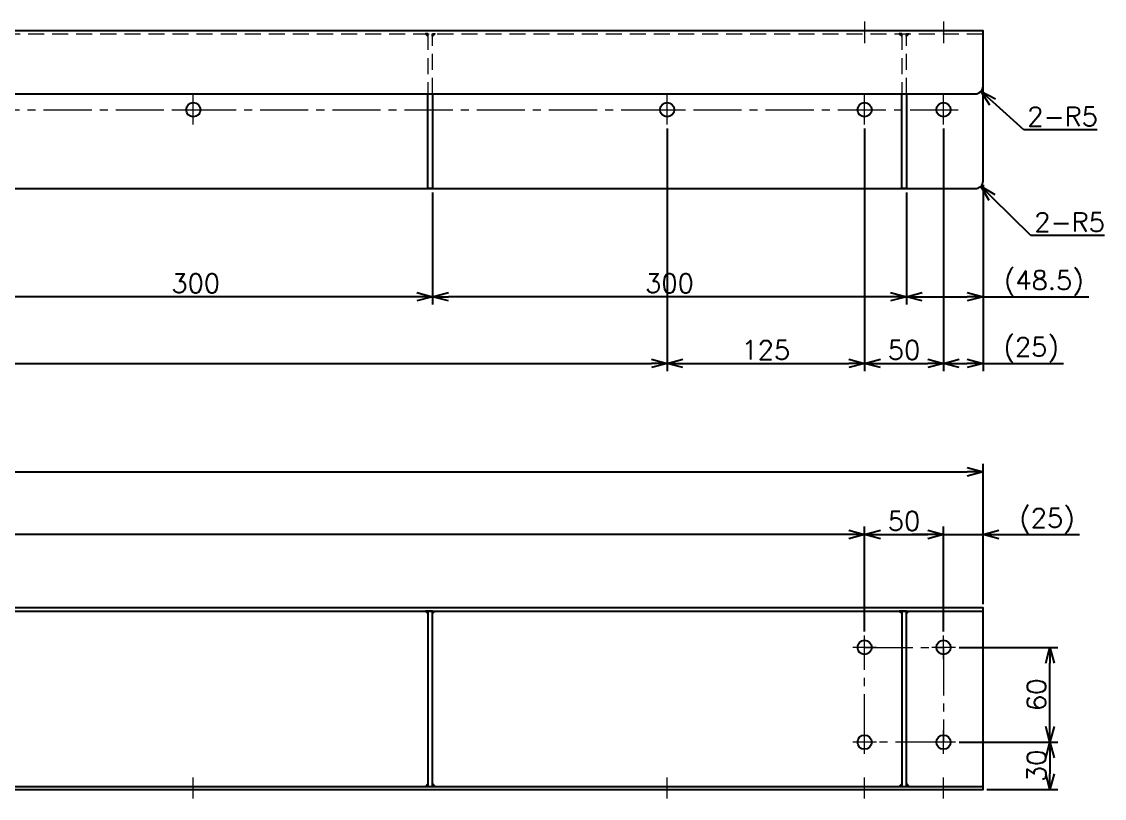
# Model space of a CAD drawing. Header units: millimetres. Extents: x 0 to 3313, y -19 to 2332.
# Drawn here: x 2074 to 2759, y 530 to 1022 of the extents above; entities that cross this region are included whole.
import ezdxf

# ---------------------------------------------------------------- set-up
doc = ezdxf.new("R2010")
doc.units = ezdxf.units.MM
doc.header["$LTSCALE"] = 1.6
doc.header["$PDMODE"] = 99
doc.header["$PDSIZE"] = 1
doc.linetypes.add('CENTER2', pattern=[28.575000000000003, 19.05, -3.175, 3.175, -3.175])
doc.linetypes.add('HIDDEN', pattern=[9.524999999999999, 6.35, -3.175])
for name, color, linetype, lineweight in [('04_HIDDEN', 2, 'HIDDEN', 13), ('05_CENTER', 4, 'CENTER2', 13), ('08_DIM', 3, 'Continuous', 13)]:
    doc.layers.add(name, color=color, linetype=linetype, lineweight=lineweight)
doc.styles.add('KSS_TXT', font='txt.shx', dxfattribs={"bigfont": 'extfont2.shx'})
doc.dimstyles.new('KSS_DIM', dxfattribs={"dimscale": 4, "dimtxt": 3, "dimasz": 2.5, "dimexe": 1.25, "dimexo": 0.625, "dimtad": 1, "dimdsep": 46, "dimtxsty": 'KSS_TXT', "dimblk": 'OPEN30', "dimcen": 0, "dimazin": 2, "dimtfac": 0.75, "dimtmove": 0, "dimatfit": 3, "dimldrblk": 'OPEN30', "dimfxl": 1.25, "dimtolj": 1, "dimarcsym": 0})
doc.dimstyles.new('KSS_DIM$4', dxfattribs={"dimscale": 4, "dimtxt": 3, "dimasz": 2.5, "dimexe": 1.25, "dimexo": 0.625, "dimtad": 1, "dimtih": 1, "dimtoh": 1, "dimdsep": 46, "dimtxsty": 'KSS_TXT', "dimblk": 'OPEN30', "dimcen": 0, "dimse1": 1, "dimazin": 2, "dimtfac": 0.75, "dimtofl": 0, "dimtmove": 0, "dimatfit": 3, "dimldrblk": 'OPEN30', "dimfxl": 1.25, "dimtolj": 1, "dimarcsym": 0})

# ---------------------------------------------------------------- blocks, each defined once
blk = doc.blocks.new('_Open30')
at = {"color": 0, "linetype": 'ByBlock', "lineweight": -2}
for p, q in [((-1, 0.26794919), (0, 0)), ((0, 0), (-1, -0.26794919)), ((0, 0), (-1, 0))]:
    blk.add_line(p, q, dxfattribs=at)
blk = doc.blocks.new('*D116')
at = {"layer": '08_DIM', "color": 0, "lineweight": -2, "transparency": 16777216}
for p, q in [((782.3458569619579, 653.0301043687605), (782.3458569619579, 741.72745222498)), ((2682.345856961958, 653.0301043687623), (2682.345856961958, 741.72745222498)), ((792.3458569619579, 736.72745222498), (2672.345856961958, 736.72745222498))]:
    blk.add_line(p, q, dxfattribs=at)
at = {"layer": 'Defpoints', "color": 0, "transparency": 16777216}
for p in [(2682.345856961958, 736.72745222498), (782.3458569619579, 650.5301043687605), (2682.345856961958, 650.5301043687623)]:
    blk.add_point(p, dxfattribs=at)
at = {"layer": '08_DIM', "color": 0, "lineweight": -2, "transparency": 16777216, "xscale": 10, "yscale": 10, "zscale": 10, "rotation": 180}
blk.add_blockref('_Open30', (782.3458569619579, 736.72745222498), dxfattribs=at)
at = {"layer": '08_DIM', "color": 0, "lineweight": -2, "transparency": 16777216, "xscale": 10, "yscale": 10, "zscale": 10}
blk.add_blockref('_Open30', (2682.345856961958, 736.72745222498), dxfattribs=at)
at = {"layer": '08_DIM', "color": 0, "transparency": 16777216, "insert": (1732.345856961958, 745.22745222498), "char_height": 12, "attachment_point": 5, "style": 'KSS_TXT'}
blk.add_mtext('\\A1;1900', dxfattribs=at)
blk = doc.blocks.new('*D124')
at = {"layer": '08_DIM', "color": 0, "lineweight": -2, "transparency": 16777216}
for p, q in [((2682.345856961958, 918.6419399294382), (2682.345856961958, 842.6928843516635)), ((2633.84585696318, 913.6419399294364), (2633.84585696318, 842.6928843516635)), ((2643.84585696318, 847.6928843516635), (2672.345856961958, 847.6928843516635)), ((2682.345856961958, 847.6928843516635), (2749.345856961958, 847.6928843516635))]:
    blk.add_line(p, q, dxfattribs=at)
at = {"layer": 'Defpoints', "color": 0, "transparency": 16777216}
for p in [(2682.345856961958, 921.1419399294382), (2633.84585696318, 916.1419399294364), (2682.345856961958, 847.6928843516635)]:
    blk.add_point(p, dxfattribs=at)
at = {"layer": '08_DIM', "color": 0, "lineweight": -2, "transparency": 16777216, "xscale": 10, "yscale": 10, "zscale": 10, "rotation": 180}
blk.add_blockref('_Open30', (2633.84585696318, 847.6928843516635), dxfattribs=at)
at = {"layer": '08_DIM', "color": 0, "lineweight": -2, "transparency": 16777216, "xscale": 10, "yscale": 10, "zscale": 10}
blk.add_blockref('_Open30', (2682.345856961958, 847.6928843516635), dxfattribs=at)
at = {"layer": '08_DIM', "color": 0, "transparency": 16777216, "insert": (2720.845856961958, 856.1928843516635), "char_height": 12, "attachment_point": 5, "style": 'KSS_TXT'}
blk.add_mtext('\\A1;(48.5)', dxfattribs=at)
blk = doc.blocks.new('*D125')
at = {"layer": '08_DIM', "color": 0, "lineweight": -2, "transparency": 16777216}
for p, q in [((2333.845856965017, 913.6419399294364), (2333.845856965017, 842.6928843516635)), ((2633.84585696318, 913.6419399294364), (2633.84585696318, 842.6928843516635)), ((2623.84585696318, 847.6928843516635), (2343.845856965017, 847.6928843516635))]:
    blk.add_line(p, q, dxfattribs=at)
at = {"layer": 'Defpoints', "color": 0, "transparency": 16777216}
for p in [(2333.845856965017, 916.1419399294364), (2633.84585696318, 916.1419399294364), (2333.845856965017, 847.6928843516635)]:
    blk.add_point(p, dxfattribs=at)
at = {"layer": '08_DIM', "color": 0, "lineweight": -2, "transparency": 16777216, "xscale": 10, "yscale": 10, "zscale": 10, "rotation": 180}
blk.add_blockref('_Open30', (2333.845856965017, 847.6928843516635), dxfattribs=at)
at = {"layer": '08_DIM', "color": 0, "lineweight": -2, "transparency": 16777216, "xscale": 10, "yscale": 10, "zscale": 10}
blk.add_blockref('_Open30', (2633.84585696318, 847.6928843516635), dxfattribs=at)
at = {"layer": '08_DIM', "color": 0, "transparency": 16777216, "insert": (2483.845856964099, 856.1928843516635), "char_height": 12, "attachment_point": 5, "style": 'KSS_TXT'}
blk.add_mtext('\\A1;300', dxfattribs=at)
blk = doc.blocks.new('*D126')
at = {"layer": '08_DIM', "color": 0, "lineweight": -2, "transparency": 16777216}
for p, q in [((2033.845856965017, 913.6419399294364), (2033.845856965017, 842.6928843516635)), ((2333.845856965017, 913.6419399294364), (2333.845856965017, 842.6928843516635)), ((2323.845856965017, 847.6928843516635), (2043.845856965017, 847.6928843516635))]:
    blk.add_line(p, q, dxfattribs=at)
at = {"layer": 'Defpoints', "color": 0, "transparency": 16777216}
for p in [(2033.845856965017, 916.1419399294364), (2333.845856965017, 916.1419399294364), (2033.845856965017, 847.6928843516635)]:
    blk.add_point(p, dxfattribs=at)
at = {"layer": '08_DIM', "color": 0, "lineweight": -2, "transparency": 16777216, "xscale": 10, "yscale": 10, "zscale": 10, "rotation": 180}
blk.add_blockref('_Open30', (2033.845856965017, 847.6928843516635), dxfattribs=at)
at = {"layer": '08_DIM', "color": 0, "lineweight": -2, "transparency": 16777216, "xscale": 10, "yscale": 10, "zscale": 10}
blk.add_blockref('_Open30', (2333.845856965017, 847.6928843516635), dxfattribs=at)
at = {"layer": '08_DIM', "color": 0, "transparency": 16777216, "insert": (2183.845856965017, 856.1928843516635), "char_height": 12, "attachment_point": 5, "style": 'KSS_TXT'}
blk.add_mtext('\\A1;300', dxfattribs=at)
blk = doc.blocks.new('*D128')
at = {"layer": '08_DIM', "color": 0, "lineweight": -2, "transparency": 16777216}
for p, q in [((2607.345856956566, 635.516051062229), (2607.345856956566, 702.0582656831684)), ((2657.345856956566, 635.5160510622427), (2657.345856956566, 702.0582656831684)), ((2617.345856956566, 697.0582656831684), (2647.345856956566, 697.0582656831684))]:
    blk.add_line(p, q, dxfattribs=at)
at = {"layer": 'Defpoints', "color": 0, "transparency": 16777216}
for p in [(2657.345856956566, 697.0582656831684), (2607.345856956566, 633.016051062229), (2657.345856956566, 633.0160510622427)]:
    blk.add_point(p, dxfattribs=at)
at = {"layer": '08_DIM', "color": 0, "lineweight": -2, "transparency": 16777216, "xscale": 10, "yscale": 10, "zscale": 10, "rotation": 180}
blk.add_blockref('_Open30', (2607.345856956566, 697.0582656831684), dxfattribs=at)
at = {"layer": '08_DIM', "color": 0, "lineweight": -2, "transparency": 16777216, "xscale": 10, "yscale": 10, "zscale": 10}
blk.add_blockref('_Open30', (2657.345856956566, 697.0582656831684), dxfattribs=at)
at = {"layer": '08_DIM', "color": 0, "transparency": 16777216, "insert": (2632.345856956566, 705.5582656831684), "char_height": 12, "attachment_point": 5, "style": 'KSS_TXT'}
blk.add_mtext('\\A1;50', dxfattribs=at)
blk = doc.blocks.new('*D129')
at = {"layer": '08_DIM', "color": 0, "lineweight": -2, "transparency": 16777216}
for p, q in [((2657.345856956566, 635.5160510622427), (2657.345856956566, 702.0582656831684)), ((2682.345856955344, 653.0301043687605), (2682.345856955344, 702.0582656831684)), ((2647.345856956566, 697.0582656831684), (2637.345856956566, 697.0582656831684)), ((2657.345856956566, 697.0582656831684), (2682.345856955344, 697.0582656831684)), ((2692.345856955344, 697.0582656831684), (2743.345856955344, 697.0582656831684))]:
    blk.add_line(p, q, dxfattribs=at)
at = {"layer": 'Defpoints', "color": 0, "transparency": 16777216}
for p in [(2682.345856955344, 697.0582656831684), (2682.345856955344, 650.5301043687605), (2657.345856956566, 633.0160510622427)]:
    blk.add_point(p, dxfattribs=at)
at = {"layer": '08_DIM', "color": 0, "lineweight": -2, "transparency": 16777216, "xscale": 10, "yscale": 10, "zscale": 10}
blk.add_blockref('_Open30', (2657.345856956566, 697.0582656831684), dxfattribs=at)
at = {"layer": '08_DIM', "color": 0, "lineweight": -2, "transparency": 16777216, "xscale": 10, "yscale": 10, "zscale": 10, "rotation": 180}
blk.add_blockref('_Open30', (2682.345856955344, 697.0582656831684), dxfattribs=at)
at = {"layer": '08_DIM', "color": 0, "transparency": 16777216, "insert": (2722.845856955344, 705.5582656831684), "char_height": 12, "attachment_point": 5, "style": 'KSS_TXT'}
blk.add_mtext('\\A1;(25)', dxfattribs=at)
blk = doc.blocks.new('*D130')
at = {"layer": '08_DIM', "color": 0, "lineweight": -2, "transparency": 16777216}
for p, q in [((2667.331803653164, 565.5301043678719), (2729.709839593132, 565.5301043678719)), ((2724.709839593132, 555.5301043678719), (2724.709839593132, 545.5301043724021)), ((2684.845856955344, 535.5301043724021), (2729.709839593132, 535.5301043724021))]:
    blk.add_line(p, q, dxfattribs=at)
at = {"layer": 'Defpoints', "color": 0, "transparency": 16777216}
for p in [(2664.831803653164, 565.5301043678719), (2682.345856955344, 535.5301043724021), (2724.709839593132, 535.5301043724021)]:
    blk.add_point(p, dxfattribs=at)
at = {"layer": '08_DIM', "color": 0, "lineweight": -2, "transparency": 16777216, "xscale": 10, "yscale": 10, "zscale": 10}
for p, rotation in [((2724.709839593132, 565.5301043678719), 90), ((2724.709839593132, 535.5301043724021), 270)]:
    blk.add_blockref('_Open30', p, dxfattribs=dict(at, rotation=rotation))
at = {"layer": '08_DIM', "color": 0, "transparency": 16777216, "insert": (2716.209839593132, 550.5301043701375), "char_height": 12, "attachment_point": 5, "rotation": 90, "style": 'KSS_TXT'}
blk.add_mtext('\\A1;30', dxfattribs=at)
blk = doc.blocks.new('*D131')
at = {"layer": '08_DIM', "color": 0, "lineweight": -2, "transparency": 16777216}
for p, q in [((2667.331803653164, 625.5301043656464), (2729.709839593132, 625.5301043656464)), ((2724.709839593132, 575.5301043678719), (2724.709839593132, 615.5301043656464)), ((2667.331803653164, 565.5301043678719), (2729.709839593132, 565.5301043678719))]:
    blk.add_line(p, q, dxfattribs=at)
at = {"layer": 'Defpoints', "color": 0, "transparency": 16777216}
for p in [(2664.831803653164, 625.5301043656464), (2724.709839593132, 625.5301043656464), (2664.831803653164, 565.5301043678719)]:
    blk.add_point(p, dxfattribs=at)
at = {"layer": '08_DIM', "color": 0, "lineweight": -2, "transparency": 16777216, "xscale": 10, "yscale": 10, "zscale": 10}
for p, rotation in [((2724.709839593132, 625.5301043656464), 90), ((2724.709839593132, 565.5301043678719), 270)]:
    blk.add_blockref('_Open30', p, dxfattribs=dict(at, rotation=rotation))
at = {"layer": '08_DIM', "color": 0, "transparency": 16777216, "insert": (2716.209839593132, 595.5301043667596), "char_height": 12, "attachment_point": 5, "rotation": 90, "style": 'KSS_TXT'}
blk.add_mtext('\\A1;60', dxfattribs=at)
blk = doc.blocks.new('*D140')
at = {"layer": '08_DIM', "color": 0, "lineweight": -2, "transparency": 16777216}
for p, q in [((2708.218479978132, 953.3290398693129), (2688.4903246523, 971.1019777904895)), ((2754.718479978132, 953.329039869313), (2708.218479978132, 953.3290398693129))]:
    blk.add_line(p, q, dxfattribs=at)
at = {"layer": 'Defpoints', "color": 0, "transparency": 16777216}
for p in [(2677.345856955345, 981.1419399294335), (2681.060679520995, 977.7952858831201)]:
    blk.add_point(p, dxfattribs=at)
at = {"layer": '08_DIM', "color": 0, "lineweight": -2, "transparency": 16777216, "xscale": 10, "yscale": 10, "zscale": 10, "rotation": 137.9845626683189}
blk.add_blockref('_Open30', (2681.060679520995, 977.7952858831201), dxfattribs=at)
at = {"layer": '08_DIM', "color": 0, "transparency": 16777216, "insert": (2732.718479978132, 961.8290398693129), "char_height": 12, "attachment_point": 5, "style": 'KSS_TXT'}
blk.add_mtext('\\A1;2-R5', dxfattribs=at)
blk = doc.blocks.new('*D141')
at = {"layer": '08_DIM', "color": 0, "lineweight": -2, "transparency": 16777216}
for p, q in [((2712.666988207552, 886.418731244185), (2688.042610547302, 910.6262629377759)), ((2759.166988207552, 886.4187312441853), (2712.666988207552, 886.418731244185))]:
    blk.add_line(p, q, dxfattribs=at)
at = {"layer": 'Defpoints', "color": 0, "transparency": 16777216}
for p in [(2677.345856955344, 921.1419399294356), (2680.911441485996, 917.6367142655495)]:
    blk.add_point(p, dxfattribs=at)
at = {"layer": '08_DIM', "color": 0, "lineweight": -2, "transparency": 16777216, "xscale": 10, "yscale": 10, "zscale": 10, "rotation": 135.4890845927202}
blk.add_blockref('_Open30', (2680.911441485996, 917.6367142655495), dxfattribs=at)
at = {"layer": '08_DIM', "color": 0, "transparency": 16777216, "insert": (2737.166988207552, 894.9187312441852), "char_height": 12, "attachment_point": 5, "style": 'KSS_TXT'}
blk.add_mtext('\\A1;2-R5', dxfattribs=at)
blk = doc.blocks.new('*D150')
at = {"layer": '08_DIM', "color": 0, "lineweight": -2, "transparency": 16777216}
for p, q in [((982.3458569607355, 954.3008891180198), (982.3458569607355, 800.4323958891891)), ((2482.34585696318, 954.3008891180198), (2482.34585696318, 800.4323958891891)), ((992.3458569607355, 805.4323958891891), (2472.34585696318, 805.4323958891891))]:
    blk.add_line(p, q, dxfattribs=at)
at = {"layer": 'Defpoints', "color": 0, "transparency": 16777216}
for p in [(982.3458569607355, 956.8008891180198), (2482.34585696318, 956.8008891180198), (2482.34585696318, 805.4323958891891)]:
    blk.add_point(p, dxfattribs=at)
at = {"layer": '08_DIM', "color": 0, "lineweight": -2, "transparency": 16777216, "xscale": 10, "yscale": 10, "zscale": 10, "rotation": 180}
blk.add_blockref('_Open30', (982.3458569607355, 805.4323958891891), dxfattribs=at)
at = {"layer": '08_DIM', "color": 0, "lineweight": -2, "transparency": 16777216, "xscale": 10, "yscale": 10, "zscale": 10}
blk.add_blockref('_Open30', (2482.34585696318, 805.4323958891891), dxfattribs=at)
at = {"layer": '08_DIM', "color": 0, "transparency": 16777216, "insert": (1732.345856961958, 813.9323958891891), "char_height": 12, "attachment_point": 5, "style": 'KSS_TXT'}
blk.add_mtext('\\A1;5x300=1500', dxfattribs=at)
blk = doc.blocks.new('*D151')
at = {"layer": '08_DIM', "color": 0, "lineweight": -2, "transparency": 16777216}
for p, q in [((2482.34585696318, 954.3008891180198), (2482.34585696318, 800.4323958891891)), ((2607.345856956566, 954.3008891180198), (2607.345856956566, 800.4323958891891)), ((2492.34585696318, 805.4323958891891), (2597.345856956566, 805.4323958891891))]:
    blk.add_line(p, q, dxfattribs=at)
at = {"layer": 'Defpoints', "color": 0, "transparency": 16777216}
for p in [(2482.34585696318, 956.8008891180198), (2607.345856956566, 956.8008891180198), (2607.345856956566, 805.4323958891891)]:
    blk.add_point(p, dxfattribs=at)
at = {"layer": '08_DIM', "color": 0, "lineweight": -2, "transparency": 16777216, "xscale": 10, "yscale": 10, "zscale": 10, "rotation": 180}
blk.add_blockref('_Open30', (2482.34585696318, 805.4323958891891), dxfattribs=at)
at = {"layer": '08_DIM', "color": 0, "lineweight": -2, "transparency": 16777216, "xscale": 10, "yscale": 10, "zscale": 10}
blk.add_blockref('_Open30', (2607.345856956566, 805.4323958891891), dxfattribs=at)
at = {"layer": '08_DIM', "color": 0, "transparency": 16777216, "insert": (2544.845856959873, 813.9323958891891), "char_height": 12, "attachment_point": 5, "style": 'KSS_TXT'}
blk.add_mtext('\\A1;125', dxfattribs=at)
blk = doc.blocks.new('*D152')
at = {"layer": '08_DIM', "color": 0, "lineweight": -2, "transparency": 16777216}
for p, q in [((2607.345856956566, 954.3008891180198), (2607.345856956566, 800.4323958891891)), ((2657.345856956566, 954.3008891180198), (2657.345856956566, 800.4323958891891)), ((2617.345856956566, 805.4323958891891), (2647.345856956566, 805.4323958891891))]:
    blk.add_line(p, q, dxfattribs=at)
at = {"layer": 'Defpoints', "color": 0, "transparency": 16777216}
for p in [(2607.345856956566, 956.8008891180198), (2657.345856956566, 956.8008891180198), (2657.345856956566, 805.4323958891891)]:
    blk.add_point(p, dxfattribs=at)
at = {"layer": '08_DIM', "color": 0, "lineweight": -2, "transparency": 16777216, "xscale": 10, "yscale": 10, "zscale": 10, "rotation": 180}
blk.add_blockref('_Open30', (2607.345856956566, 805.4323958891891), dxfattribs=at)
at = {"layer": '08_DIM', "color": 0, "lineweight": -2, "transparency": 16777216, "xscale": 10, "yscale": 10, "zscale": 10}
blk.add_blockref('_Open30', (2657.345856956566, 805.4323958891891), dxfattribs=at)
at = {"layer": '08_DIM', "color": 0, "transparency": 16777216, "insert": (2632.345856956566, 813.9323958891891), "char_height": 12, "attachment_point": 5, "style": 'KSS_TXT'}
blk.add_mtext('\\A1;50', dxfattribs=at)
blk = doc.blocks.new('*D153')
at = {"layer": '08_DIM', "color": 0, "lineweight": -2, "transparency": 16777216}
for p, q in [((2657.345856956566, 954.3008891180198), (2657.345856956566, 800.4323958891891)), ((2682.345856961958, 913.641939926044), (2682.345856961958, 800.4323958891891)), ((2667.345856956566, 805.4323958891891), (2672.345856961958, 805.4323958891891)), ((2682.345856961958, 805.4323958891891), (2733.345856961958, 805.4323958891891))]:
    blk.add_line(p, q, dxfattribs=at)
at = {"layer": 'Defpoints', "color": 0, "transparency": 16777216}
for p in [(2657.345856956566, 956.8008891180198), (2682.345856961958, 916.141939926044), (2682.345856961958, 805.4323958891891)]:
    blk.add_point(p, dxfattribs=at)
at = {"layer": '08_DIM', "color": 0, "lineweight": -2, "transparency": 16777216, "xscale": 10, "yscale": 10, "zscale": 10, "rotation": 180}
blk.add_blockref('_Open30', (2657.345856956566, 805.4323958891891), dxfattribs=at)
at = {"layer": '08_DIM', "color": 0, "lineweight": -2, "transparency": 16777216, "xscale": 10, "yscale": 10, "zscale": 10}
blk.add_blockref('_Open30', (2682.345856961958, 805.4323958891891), dxfattribs=at)
at = {"layer": '08_DIM', "color": 0, "transparency": 16777216, "insert": (2712.845856961958, 813.9323958891891), "char_height": 12, "attachment_point": 5, "style": 'KSS_TXT'}
blk.add_mtext('\\A1;(25)', dxfattribs=at)
blk = doc.blocks.new('*D154')
at = {"layer": '08_DIM', "color": 0, "lineweight": -2, "transparency": 16777216}
for p, q in [((857.3458569607355, 635.5160510622427), (857.3458569607355, 702.0582656831684)), ((2607.345856956566, 635.516051062229), (2607.345856956566, 702.0582656831684)), ((2597.345856956566, 697.0582656831684), (867.3458569607355, 697.0582656831684))]:
    blk.add_line(p, q, dxfattribs=at)
at = {"layer": 'Defpoints', "color": 0, "transparency": 16777216}
for p in [(857.3458569607355, 697.0582656831684), (857.3458569607355, 633.0160510622427), (2607.345856956566, 633.016051062229)]:
    blk.add_point(p, dxfattribs=at)
at = {"layer": '08_DIM', "color": 0, "lineweight": -2, "transparency": 16777216, "xscale": 10, "yscale": 10, "zscale": 10, "rotation": 180}
blk.add_blockref('_Open30', (857.3458569607355, 697.0582656831684), dxfattribs=at)
at = {"layer": '08_DIM', "color": 0, "lineweight": -2, "transparency": 16777216, "xscale": 10, "yscale": 10, "zscale": 10}
blk.add_blockref('_Open30', (2607.345856956566, 697.0582656831684), dxfattribs=at)
at = {"layer": '08_DIM', "color": 0, "transparency": 16777216, "insert": (1732.345856958651, 705.5582656831684), "char_height": 12, "attachment_point": 5, "style": 'KSS_TXT'}
blk.add_mtext('\\A1;1750', dxfattribs=at)

msp = doc.modelspace()

# ---------------------------------------------------------------- linework, layer by layer
at = {"color": 0}
for p, q in [((787.3458569619579, 976.1419399294364), (2677.345856961958, 976.1419399294382)), ((782.3458569619579, 648.5301043687605), (2682.345856961958, 648.5301043687623)), ((782.3458569619579, 537.5301043724021), (2682.345856961958, 537.5301043724039))]:
    msp.add_line(p, q, dxfattribs=at)
msp.add_lwpolyline([(787.3458569619579, 916.1419399294364), (2677.345856961958, 916.1419399294382, 0.414213562373095), (2682.345856961958, 921.1419399294382), (2682.345856961958, 1016.141939932829), (782.3458569619579, 1016.141939932828), (782.3458569619579, 921.1419399294364, 0.414213562373095)], format="xyb", close=True, dxfattribs=at)
at = {"color": 3}
for points in [[(2330.845856965017, 1014.141939929437), (2329.345856965017, 1014.141939929437), (2329.345856965017, 1014.141939929437), (2330.845856965017, 1012.641939929437)], [(2333.845856965017, 1014.141939929437), (2335.345856965017, 1014.141939929437), (2335.345856965017, 1014.141939929437), (2333.845856965017, 1012.641939929437)], [(2630.845856956566, 1014.141939929437), (2629.345856956566, 1014.141939929437), (2629.345856956566, 1014.141939929437), (2630.845856956566, 1012.641939929437)], [(2633.845856956566, 1014.141939929437), (2635.345856956566, 1014.141939929437), (2635.345856956566, 1014.141939929437), (2633.845856956566, 1012.641939929437)], [(2330.845856958898, 648.5301043687614), (2329.345856958898, 648.5301043687614), (2329.345856958898, 648.5301043687614), (2330.845856958898, 647.0301043687614)], [(2333.845856958898, 648.5301043687614), (2335.345856958898, 648.5301043687614), (2335.345856958898, 648.5301043687614), (2333.845856958898, 647.0301043687614)], [(2630.845856958898, 648.5301043687614), (2629.345856958898, 648.5301043687614), (2629.345856958898, 648.5301043687614), (2630.845856958898, 647.0301043687614)], [(2633.845856958898, 648.5301043687614), (2635.345856958898, 648.5301043687614), (2635.345856958898, 648.5301043687614), (2633.845856958898, 647.0301043687614)], [(2330.845856958898, 537.5301043678446), (2329.345856958898, 537.5301043678446), (2329.345856958898, 537.5301043678446), (2330.845856958898, 539.0301043678446)], [(2333.845856958898, 537.5301043678446), (2335.345856958898, 537.5301043678446), (2335.345856958898, 537.5301043678446), (2333.845856958898, 539.0301043678446)], [(2630.845856958898, 537.5301043678446), (2629.345856958898, 537.5301043678446), (2629.345856958898, 537.5301043678446), (2630.845856958898, 539.0301043678446)], [(2633.845856958898, 537.5301043678446), (2635.345856958898, 537.5301043678446), (2635.345856958898, 537.5301043678446), (2633.845856958898, 539.0301043678446)]]:
    msp.add_lwpolyline(points, close=True, dxfattribs=at)
at = {"color": 0}
for points in [[(2330.845856965017, 976.1419399294364), (2333.845856965017, 976.1419399294364), (2333.845856965017, 916.1419399294364), (2330.845856965017, 916.1419399294364)], [(2630.845856956566, 976.1419399294364), (2633.845856956566, 976.1419399294364), (2633.845856956566, 916.1419399294364), (2630.845856956566, 916.1419399294364)], [(782.3458569619579, 535.5301043724021), (2682.345856961958, 535.5301043724039), (2682.345856961958, 650.5301043687623), (782.3458569619579, 650.5301043687605)], [(2333.845856958898, 648.5301043687614), (2330.845856958898, 648.5301043687614), (2330.845856958898, 537.530104372403), (2333.845856958898, 537.530104372403)], [(2633.845856958898, 648.5301043687614), (2630.845856958898, 648.5301043687614), (2630.845856958898, 537.530104372403), (2633.845856958898, 537.530104372403)]]:
    msp.add_lwpolyline(points, close=True, dxfattribs=at)
for centre in [(2182.34585696318, 966.1419399294364), (2482.34585696318, 966.1419399294364), (2607.345856956566, 966.1419399294364), (2657.345856956566, 966.1419399294364), (2607.345856957076, 625.53010436562), (2657.345856957076, 625.53010436562), (2607.345856957076, 565.5301043678455), (2657.345856957076, 565.5301043678455)]:
    msp.add_circle(centre, 4.5, dxfattribs=at)
msp.add_arc((2677.345856961958, 981.1419399294382), 5, 270, 0, dxfattribs=at)
at = {"layer": '04_HIDDEN'}
for p, q in [((782.3458569619579, 1014.141939929436), (2682.345856961958, 1014.141939929438)), ((2330.845856965017, 1014.141939929437), (2330.845856965017, 976.1419399294364)), ((2333.845856965017, 976.1419399294364), (2333.845856965017, 1014.141939929437)), ((2630.845856956566, 1014.141939929437), (2630.845856956566, 976.1419399294364)), ((2633.845856956566, 976.1419399294364), (2633.845856956566, 1014.141939929437))]:
    msp.add_line(p, q, dxfattribs=at)
at = {"layer": '05_CENTER'}
for p, q in [((2607.345856956566, 1021.940666454353), (2607.345856956566, 1008.250668958666)), ((2657.345856956566, 1021.940666454353), (2657.345856956566, 1008.250668958666)), ((2182.34585696318, 956.8008891180489), (2182.34585696318, 975.482990740853)), ((2482.34585696318, 956.8008891180489), (2482.34585696318, 975.482990740853)), ((2607.345856956566, 956.8008891180489), (2607.345856956566, 975.482990740853)), ((2657.345856956566, 956.8008891180489), (2657.345856956566, 975.482990740853)), ((807.3458569607355, 966.1419399294364), (2657.345856956577, 966.1419399294364)), ((2173.004806151792, 966.1419399294364), (2191.686907774591, 966.1419399294364)), ((2473.004806151792, 966.1419399294364), (2491.686907774591, 966.1419399294364)), ((2598.004806145178, 966.1419399294364), (2616.686907767977, 966.1419399294364)), ((2648.004806145178, 966.1419399294364), (2666.686907767977, 966.1419399294364)), ((2607.345856957076, 618.0441576690373), (2607.345856957076, 633.01605106223)), ((2657.345856957076, 618.0441576690237), (2657.345856957076, 633.0160510622163)), ((2614.831803653673, 625.5301043656336), (2599.859910260479, 625.5301043656336)), ((2664.831803653673, 625.53010436562), (2649.859910260479, 625.53010436562)), ((2607.345856957076, 558.0441576712628), (2607.345856957076, 573.0160510644555)), ((2657.345856957076, 558.0441576712492), (2657.345856957076, 573.0160510644419)), ((2614.831803653673, 565.5301043678592), (2599.859910260479, 565.5301043678592)), ((2664.831803653673, 565.5301043678455), (2649.859910260479, 565.5301043678455)), ((2182.345856957061, 529.9236210348563), (2182.345856957061, 543.1379422828368)), ((2482.345856957061, 529.9236210348563), (2482.345856957061, 543.1379422828368)), ((2607.345856957061, 529.9236210348699), (2607.345856957061, 543.1379422828504)), ((2657.345856957061, 529.9236210348699), (2657.345856957061, 543.1379422828504))]:
    msp.add_line(p, q, dxfattribs=at)
msp.add_lwpolyline([(2607.345856957076, 625.5301043656336), (2657.345856957076, 625.5301043656336), (2657.345856957076, 565.5301043678455), (2607.345856957076, 565.5301043678455)], close=True, dxfattribs=at)

# ---------------------------------------------------------------- dimensions: what is measured, and where the dimension line sits
at = {"layer": '08_DIM'}
for center, mpoint, picture, middle in [((2677.345856955345, 981.1419399294335), (2681.060679520995, 977.7952858831201), '*D140', (2732.718479978132, 953.3290398693129)), ((2677.345856955344, 921.1419399294356), (2680.911441485996, 917.6367142655495), '*D141', (2737.166988207552, 886.4187312441852))]:
    dim = msp.add_radius_dim(center=center, mpoint=mpoint, text='2-<>', dimstyle='KSS_DIM$4', override={"dimpost": 'R<>', "dimtix": 1, "dimarcsym": 1}, dxfattribs=at)
    dim.commit()
    dim.dimension.update_dxf_attribs({"geometry": picture, "text_midpoint": middle, "dimtype": 164})
for base, p1, p2, text, picture, middle in [((2482.34585696318, 805.4323958891891), (982.3458569607355, 956.8008891180198), (2482.34585696318, 956.8008891180198), '5x300=<>', '*D150', (1732.345856961958, 813.9323958891891)), ((2682.345856961958, 805.4323958891891), (2657.345856956566, 956.8008891180198), (2682.345856961958, 916.141939926044), '(<>)', '*D153', (2712.845856961958, 813.9323958891891))]:
    dim = msp.add_linear_dim(base=base, p1=p1, p2=p2, text=text, dimstyle='KSS_DIM', override={"dimarcsym": 1}, dxfattribs=at)
    dim.commit()
    dim.dimension.update_dxf_attribs({"geometry": picture, "text_midpoint": middle})
for base, p1, p2, picture, middle in [((2607.345856956566, 805.4323958891891), (2482.34585696318, 956.8008891180198), (2607.345856956566, 956.8008891180198), '*D151', (2544.845856959873, 813.9323958891891)), ((2657.345856956566, 805.4323958891891), (2607.345856956566, 956.8008891180198), (2657.345856956566, 956.8008891180198), '*D152', (2632.345856956566, 813.9323958891891)), ((2682.345856961958, 736.72745222498), (782.3458569619579, 650.5301043687605), (2682.345856961958, 650.5301043687623), '*D116', (1732.345856961958, 745.22745222498))]:
    dim = msp.add_linear_dim(base=base, p1=p1, p2=p2, dimstyle='KSS_DIM', override={"dimarcsym": 1}, dxfattribs=at)
    dim.commit()
    dim.dimension.update_dxf_attribs({"geometry": picture, "text_midpoint": middle})
for base, p1, p2, picture, middle in [((2682.345856961958, 847.6928843516635), (2633.84585696318, 916.1419399294364), (2682.345856961958, 921.1419399294382), '*D124', (2720.845856961958, 856.1928843516635)), ((2682.345856955344, 697.0582656831684), (2657.345856956566, 633.0160510622427), (2682.345856955344, 650.5301043687605), '*D129', (2722.845856955344, 705.5582656831684))]:
    dim = msp.add_linear_dim(base=base, p1=p1, p2=p2, angle=180, text='(<>)', dimstyle='KSS_DIM', override={"dimarcsym": 1}, dxfattribs=at)
    dim.commit()
    dim.dimension.update_dxf_attribs({"geometry": picture, "text_midpoint": middle})
for base, p1, p2, angle, picture, middle in [((2033.845856965017, 847.6928843516635), (2333.845856965017, 916.1419399294364), (2033.845856965017, 916.1419399294364), 180, '*D126', (2183.845856965017, 856.1928843516635)), ((2333.845856965017, 847.6928843516635), (2633.84585696318, 916.1419399294364), (2333.845856965017, 916.1419399294364), 180, '*D125', (2483.845856964099, 856.1928843516635)), ((857.3458569607355, 697.0582656831684), (2607.345856956566, 633.016051062229), (857.3458569607355, 633.0160510622427), 180, '*D154', (1732.345856958651, 705.5582656831684)), ((2657.345856956566, 697.0582656831684), (2607.345856956566, 633.016051062229), (2657.345856956566, 633.0160510622427), 180, '*D128', (2632.345856956566, 705.5582656831684)), ((2724.709839593132, 625.5301043656464), (2664.831803653164, 565.5301043678719), (2664.831803653164, 625.5301043656464), 90, '*D131', (2716.209839593132, 595.5301043667596)), ((2724.709839593132, 535.5301043724021), (2664.831803653164, 565.5301043678719), (2682.345856955344, 535.5301043724021), 90, '*D130', (2716.209839593132, 550.5301043701375))]:
    dim = msp.add_linear_dim(base=base, p1=p1, p2=p2, angle=angle, dimstyle='KSS_DIM', override={"dimarcsym": 1}, dxfattribs=at)
    dim.commit()
    dim.dimension.update_dxf_attribs({"geometry": picture, "text_midpoint": middle})

doc.saveas('drawing.dxf')
